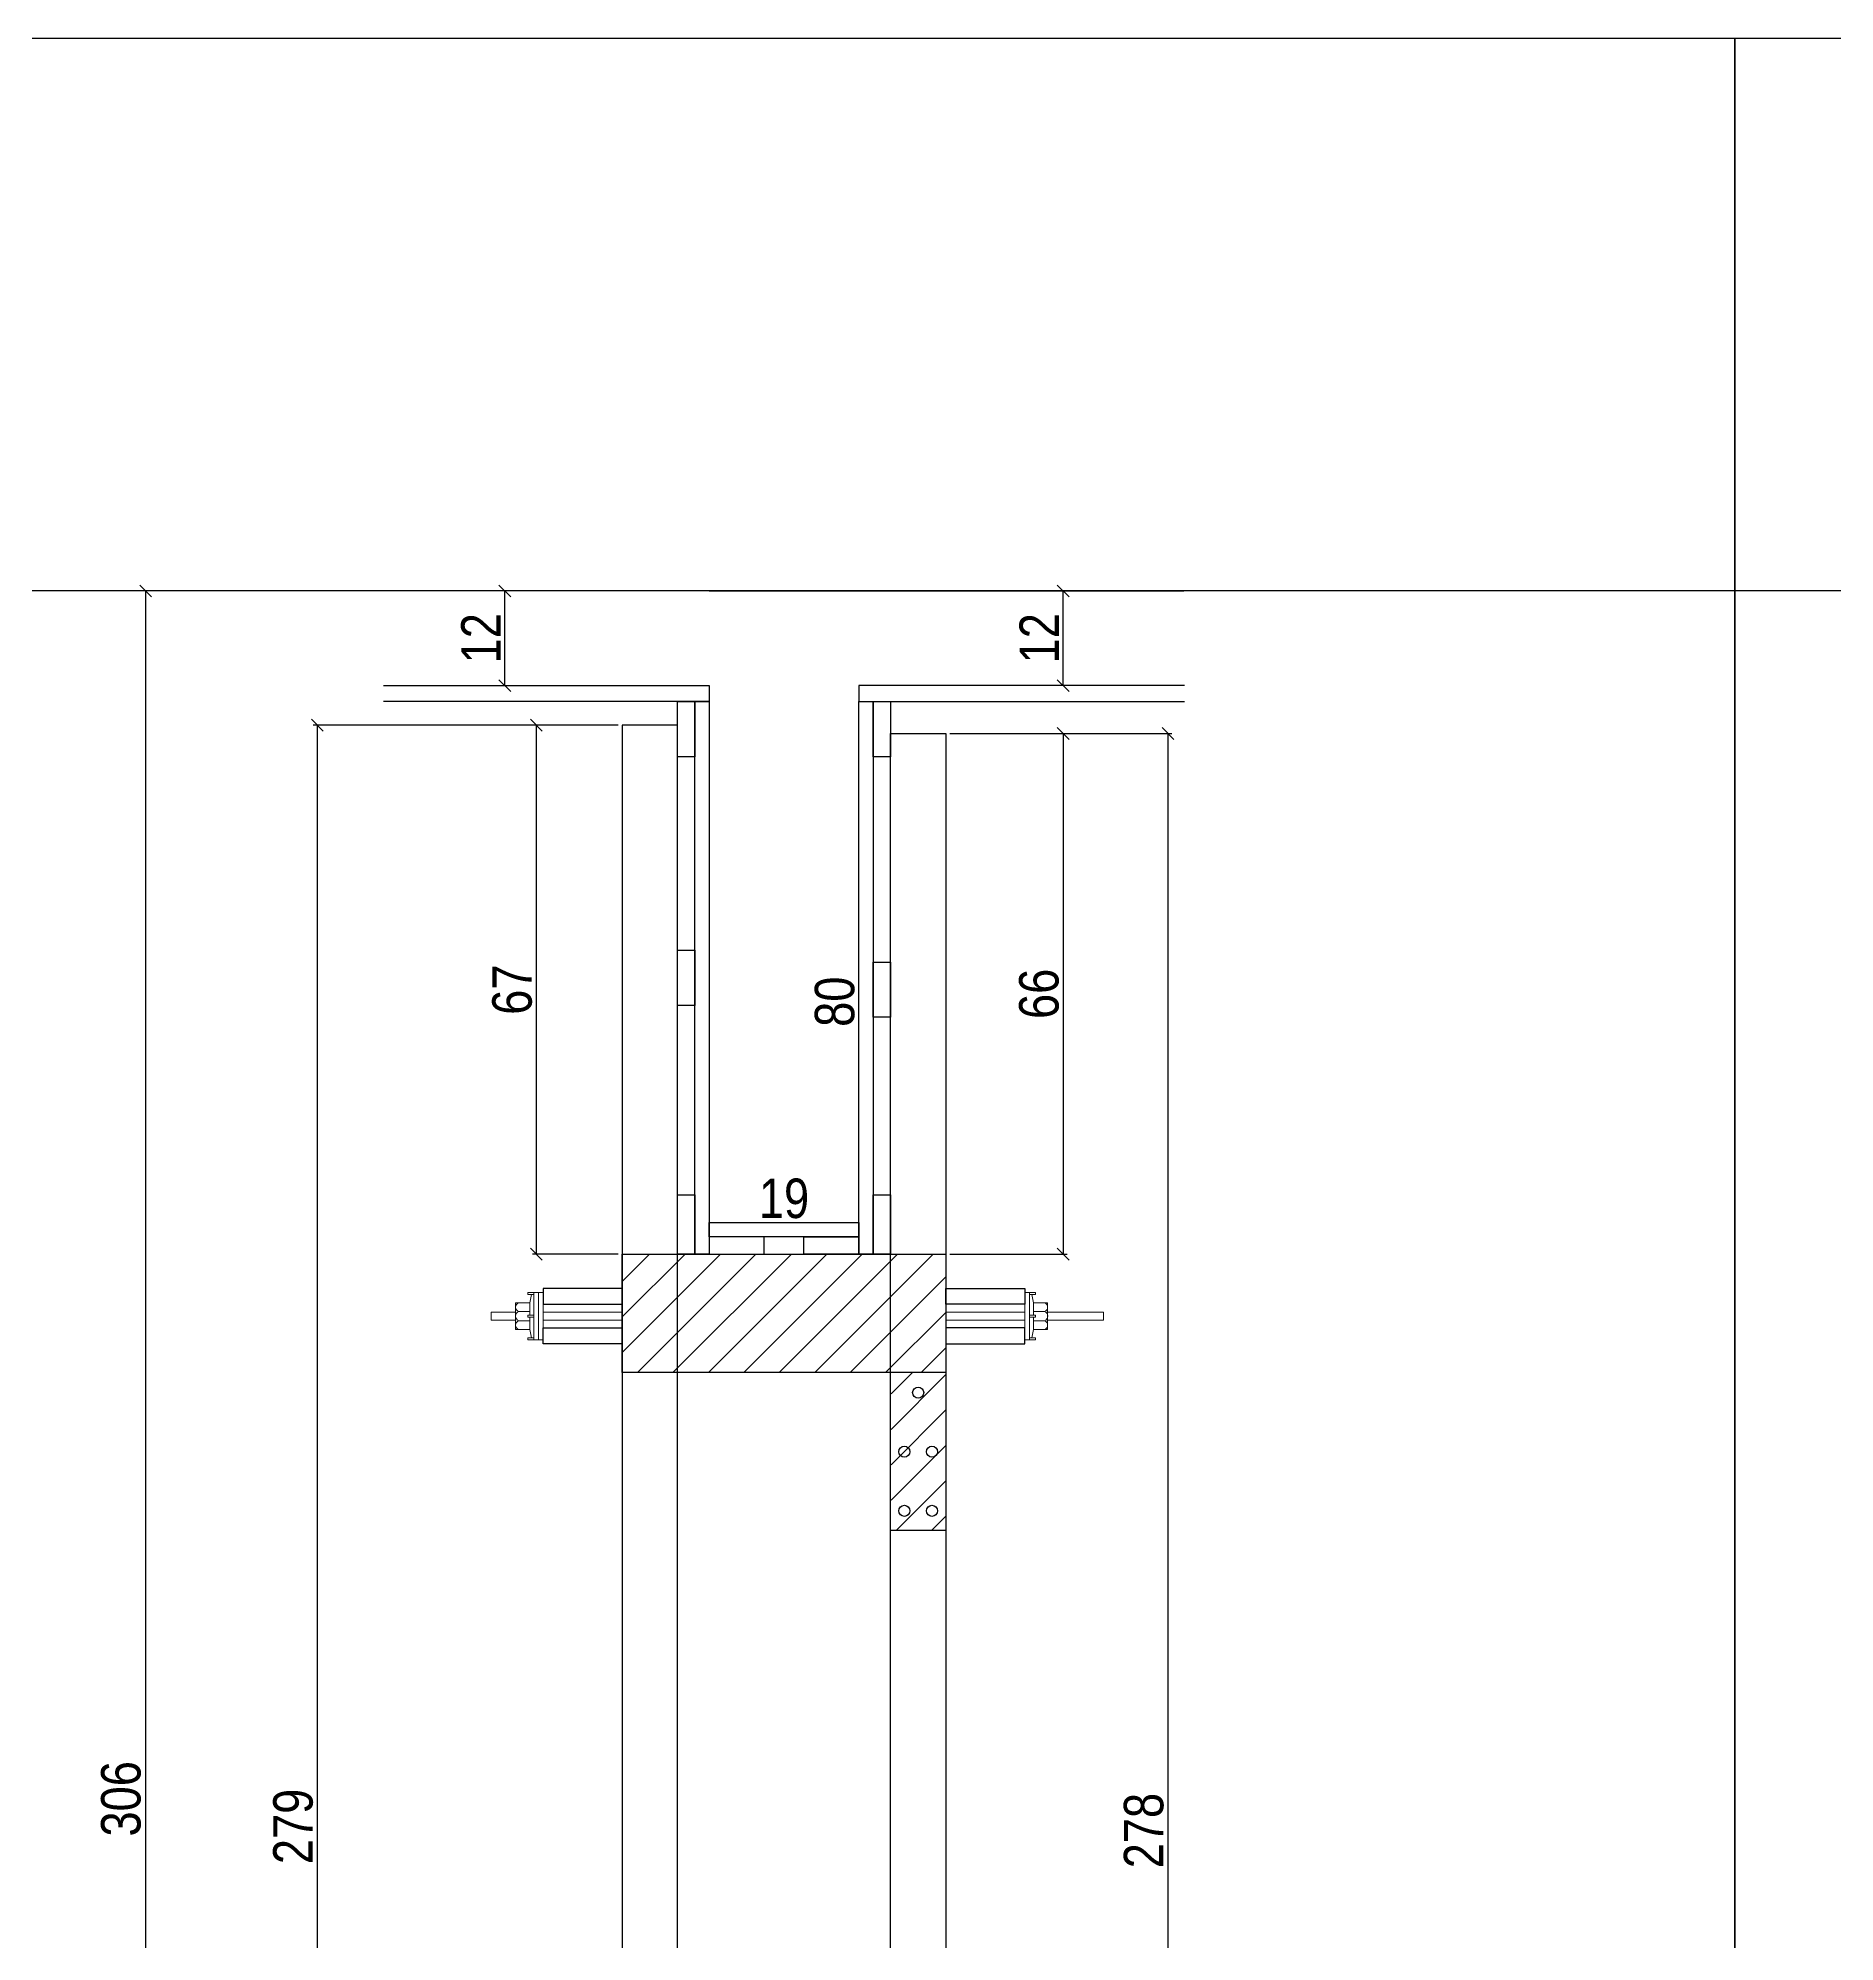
# Model space of a CAD drawing. Extents: x 17311 to 161354, y 153625 to 211469.
# Drawn here: x 19817.3 to 20272.7, y 207858.3 to 208340.7 of the extents above; entities that cross this region are included whole.
import ezdxf

# ---------------------------------------------------------------- set-up
doc = ezdxf.new("R2010")
doc.units = 0
doc.layers.get('0').update_dxf_attribs({"linetype": 'CONTINUOUS'})
doc.layers.get('DEFPOINTS').update_dxf_attribs({"linetype": 'CONTINUOUS'})
for name, color, linetype in [('8', 111, 'CONTINUOUS'), ('COTA', 241, 'CONTINUOUS'), ('detalhes', 4, 'CONTINUOUS'), ('TIRAS REESCORAMENTO', 252, 'CONTINUOUS'), ('VIGAS', 3, 'CONTINUOUS')]:
    doc.layers.add(name, color=color, linetype=linetype)
doc.layers.add('BARRA_ANCORAGEM', color=1, linetype='CONTINUOUS', lineweight=15)
doc.styles.add('COTA TECNICA 2X', font='techl___.ttf', dxfattribs={"height": 10})
doc.dimstyles.new('SECAO', dxfattribs={"dimscale": 0.333333, "dimtxt": 5, "dimasz": 9, "dimexe": 3, "dimexo": 3, "dimgap": 3, "dimtad": 1, "dimdec": 1, "dimlfac": 0.5, "dimzin": 12, "dimdsep": 46, "dimtxsty": 'COTA TECNICA 2X', "dimblk1": 'OBLIQUE', "dimblk2": 'OBLIQUE', "dimsah": 1, "dimcen": 0.9, "dimclrd": 4, "dimclre": 4, "dimclrt": 240, "dimadec": 1, "dimazin": 3, "dimtfac": 1, "dimtdec": 1, "dimtmove": 0, "dimatfit": 3, "dimfxl": 1, "dimtolj": 1, "dimtzin": 12, "dimarcsym": 0})

# ---------------------------------------------------------------- blocks, each defined once
blk = doc.blocks.new('_Oblique')
at = {"color": 0, "linetype": 'ByBlock', "lineweight": -2}
blk.add_line((-0.5, -0.5), (0.5, 0.5), dxfattribs=at)
blk = doc.blocks.new('*D2851')
at = {"layer": 'DEFPOINTS', "color": 0, "transparency": 16777216}
for p in [(19965.36, 208166.66), (19888.07, 207608.57), (19965.36, 207608.57)]:
    blk.add_point(p, dxfattribs=at)
at = {"layer": 'detalhes', "color": 4, "lineweight": -2, "transparency": 16777216}
for p, q in [((19964.36, 208166.66), (19887.07, 208166.66)), ((19888.07, 208166.66), (19888.07, 207608.57)), ((19964.36, 207608.57), (19887.07, 207608.57))]:
    blk.add_line(p, q, dxfattribs=at)
at = {"layer": 'detalhes', "color": 4, "lineweight": -2, "transparency": 16777216, "xscale": 3, "yscale": 3, "zscale": 3}
for p, rotation in [((19888.07, 208166.66), 90), ((19888.07, 207608.57), 270)]:
    blk.add_blockref('_Oblique', p, dxfattribs=dict(at, rotation=rotation))
at = {"layer": 'detalhes', "color": 240, "transparency": 16777216, "insert": (19881.97, 207887.61), "char_height": 10, "attachment_point": 5, "rotation": 90, "style": 'COTA TECNICA 2X'}
blk.add_mtext('\\A1;279', dxfattribs=at)
blk = doc.blocks.new('*D2857')
at = {"layer": 'DEFPOINTS', "color": 0, "transparency": 16777216}
for p in [(19943.59, 208166.66), (19965.36, 208166.66), (19965.36, 208032.61)]:
    blk.add_point(p, dxfattribs=at)
at = {"layer": 'detalhes', "color": 4, "lineweight": -2, "transparency": 16777216}
for p, q in [((19964.36, 208166.66), (19942.59, 208166.66)), ((19943.59, 208032.61), (19943.59, 208166.66)), ((19964.36, 208032.61), (19942.59, 208032.61))]:
    blk.add_line(p, q, dxfattribs=at)
at = {"layer": 'detalhes', "color": 4, "lineweight": -2, "transparency": 16777216, "xscale": 3, "yscale": 3, "zscale": 3}
for p, rotation in [((19943.59, 208166.66), 90), ((19943.59, 208032.61), 270)]:
    blk.add_blockref('_Oblique', p, dxfattribs=dict(at, rotation=rotation))
at = {"layer": 'detalhes', "color": 240, "transparency": 16777216, "insert": (19937.49, 208099.63), "char_height": 10, "attachment_point": 5, "rotation": 90, "style": 'COTA TECNICA 2X'}
blk.add_mtext('\\A1;67', dxfattribs=at)
blk = doc.blocks.new('*D2858')
at = {"layer": 'DEFPOINTS', "color": 0, "transparency": 16777216}
for p in [(20047.36, 208164.54), (20047.36, 208032.61), (20077.11, 208032.61)]:
    blk.add_point(p, dxfattribs=at)
at = {"layer": 'detalhes', "color": 4, "lineweight": -2, "transparency": 16777216}
for p, q in [((20048.36, 208164.54), (20078.11, 208164.54)), ((20077.11, 208164.54), (20077.11, 208032.61)), ((20048.36, 208032.61), (20078.11, 208032.61))]:
    blk.add_line(p, q, dxfattribs=at)
at = {"layer": 'detalhes', "color": 4, "lineweight": -2, "transparency": 16777216, "xscale": 3, "yscale": 3, "zscale": 3}
for p, rotation in [((20077.11, 208164.54), 90), ((20077.11, 208032.61), 270)]:
    blk.add_blockref('_Oblique', p, dxfattribs=dict(at, rotation=rotation))
at = {"layer": 'detalhes', "color": 240, "transparency": 16777216, "insert": (20071.01, 208098.57), "char_height": 10, "attachment_point": 5, "rotation": 90, "style": 'COTA TECNICA 2X'}
blk.add_mtext('\\A1;66', dxfattribs=at)
blk = doc.blocks.new('*D2859')
at = {"layer": 'DEFPOINTS', "color": 0, "transparency": 16777216}
for p in [(19979.36, 208200.66), (19844.57, 207588.57), (19965.36, 207588.57)]:
    blk.add_point(p, dxfattribs=at)
at = {"layer": 'detalhes', "color": 4, "lineweight": -2, "transparency": 16777216}
for p, q in [((19978.36, 208200.66), (19843.57, 208200.66)), ((19844.57, 208200.66), (19844.57, 207588.57)), ((19964.36, 207588.57), (19843.57, 207588.57))]:
    blk.add_line(p, q, dxfattribs=at)
at = {"layer": 'detalhes', "color": 4, "lineweight": -2, "transparency": 16777216, "xscale": 3, "yscale": 3, "zscale": 3}
for p, rotation in [((19844.57, 208200.66), 90), ((19844.57, 207588.57), 270)]:
    blk.add_blockref('_Oblique', p, dxfattribs=dict(at, rotation=rotation))
at = {"layer": 'detalhes', "color": 240, "transparency": 16777216, "insert": (19838.35, 207894.61), "char_height": 10, "attachment_point": 5, "rotation": 90, "style": 'COTA TECNICA 2X'}
blk.add_mtext('\\A1;306', dxfattribs=at)
blk = doc.blocks.new('*D2861')
at = {"layer": 'DEFPOINTS', "color": 0, "transparency": 16777216}
for p in [(20002.4, 208200.66), (20025.36, 208200.66), (20002.4, 208040.61)]:
    blk.add_point(p, dxfattribs=at)
at = {"layer": 'detalhes', "color": 240, "transparency": 16777216, "insert": (20019.24, 208096.58), "char_height": 10, "attachment_point": 5, "rotation": 90, "style": 'COTA TECNICA 2X'}
blk.add_mtext('\\A1;80', dxfattribs=at)
blk = doc.blocks.new('*D2862')
at = {"layer": 'DEFPOINTS', "color": 0, "transparency": 16777216}
for p in [(19987.36, 208040.61), (20025.36, 208040.61), (20025.36, 208040.61)]:
    blk.add_point(p, dxfattribs=at)
at = {"layer": 'detalhes', "color": 240, "transparency": 16777216, "insert": (20006.36, 208046.7), "char_height": 10, "attachment_point": 5, "style": 'COTA TECNICA 2X'}
blk.add_mtext('\\A1;19', dxfattribs=at)
blk = doc.blocks.new('*D2865')
at = {"layer": 'DEFPOINTS', "color": 0, "transparency": 16777216}
for p in [(20077.11, 208200.66), (20077.11, 208200.66), (20077.11, 208176.66)]:
    blk.add_point(p, dxfattribs=at)
at = {"layer": 'detalhes', "color": 4, "lineweight": -2, "transparency": 16777216}
for p, q in [((20077.11, 208176.66), (20077.11, 208200.66)), ((20078.11, 208200.66), (20078.11, 208200.66)), ((20078.11, 208176.66), (20078.11, 208176.66))]:
    blk.add_line(p, q, dxfattribs=at)
at = {"layer": 'detalhes', "color": 4, "lineweight": -2, "transparency": 16777216, "xscale": 3, "yscale": 3, "zscale": 3}
for p, rotation in [((20077.11, 208200.66), 90), ((20077.11, 208176.66), 270)]:
    blk.add_blockref('_Oblique', p, dxfattribs=dict(at, rotation=rotation))
at = {"layer": 'detalhes', "color": 240, "transparency": 16777216, "insert": (20071.05, 208188.66), "char_height": 10, "attachment_point": 5, "rotation": 90, "style": 'COTA TECNICA 2X'}
blk.add_mtext('\\A1;12', dxfattribs=at)
blk = doc.blocks.new('*D2866')
at = {"layer": 'DEFPOINTS', "color": 0, "transparency": 16777216}
for p in [(20048.36, 208164.54), (20048.36, 207608.57), (20103.66, 207608.57)]:
    blk.add_point(p, dxfattribs=at)
at = {"layer": 'detalhes', "color": 4, "lineweight": -2, "transparency": 16777216}
for p, q in [((20049.36, 208164.54), (20104.66, 208164.54)), ((20103.66, 208164.54), (20103.66, 207608.57)), ((20049.36, 207608.57), (20104.66, 207608.57))]:
    blk.add_line(p, q, dxfattribs=at)
at = {"layer": 'detalhes', "color": 4, "lineweight": -2, "transparency": 16777216, "xscale": 3, "yscale": 3, "zscale": 3}
for p, rotation in [((20103.66, 208164.54), 90), ((20103.66, 207608.57), 270)]:
    blk.add_blockref('_Oblique', p, dxfattribs=dict(at, rotation=rotation))
at = {"layer": 'detalhes', "color": 240, "transparency": 16777216, "insert": (20097.56, 207886.55), "char_height": 10, "attachment_point": 5, "rotation": 90, "style": 'COTA TECNICA 2X'}
blk.add_mtext('\\A1;278', dxfattribs=at)
blk = doc.blocks.new('*D2871')
at = {"layer": 'DEFPOINTS', "color": 0, "transparency": 16777216}
for p in [(19935.61, 208200.66), (19935.61, 208200.66), (19935.61, 208176.66)]:
    blk.add_point(p, dxfattribs=at)
at = {"layer": 'detalhes', "color": 4, "lineweight": -2, "transparency": 16777216}
for p, q in [((19934.61, 208200.66), (19934.61, 208200.66)), ((19935.61, 208176.66), (19935.61, 208200.66)), ((19934.61, 208176.66), (19934.61, 208176.66))]:
    blk.add_line(p, q, dxfattribs=at)
at = {"layer": 'detalhes', "color": 4, "lineweight": -2, "transparency": 16777216, "xscale": 3, "yscale": 3, "zscale": 3}
for p, rotation in [((19935.61, 208200.66), 90), ((19935.61, 208176.66), 270)]:
    blk.add_blockref('_Oblique', p, dxfattribs=dict(at, rotation=rotation))
at = {"layer": 'detalhes', "color": 240, "transparency": 16777216, "insert": (19929.55, 208188.66), "char_height": 10, "attachment_point": 5, "rotation": 90, "style": 'COTA TECNICA 2X'}
blk.add_mtext('\\A1;12', dxfattribs=at)
blk = doc.blocks.new('A$C51C4441F')
at = {"layer": 'BARRA_ANCORAGEM'}
for p, q in [((-2.25, 3.4), (-1.79, 5.5)), ((-2.25, 3.4), (-5.81, 3.39)), ((-5.81, 3.39), (-5.81, -3.39)), ((-2.25, 1.2), (-5.02, 1.2)), ((-2.25, 3.4), (-2.25, 3.4)), ((-2.25, 3.4), (-2.25, 0.25)), ((-2.25, -3.4), (-5.81, -3.39)), ((-2.25, -1.2), (-5.02, -1.2)), ((-2.25, -0.25), (-2.25, -3.4)), ((-2.25, -3.4), (-1.79, -5.5))]:
    blk.add_line(p, q, dxfattribs=at)
for points in [[(-2.7, 6), (-1.2, 6), (-1.2, 5.5), (-2.7, 5.5)], [(-1.2, -6), (0, -6), (0, 6), (-1.2, 6)], [(-2.7, 0.25), (-1.2, 0.25), (-1.2, -0.25), (-2.7, -0.25)], [(-2.7, -6), (-1.2, -6), (-1.2, -5.5), (-2.7, -5.5)]]:
    blk.add_lwpolyline(points, close=True, dxfattribs=at)
for centre, radius, start, end in [((-4.66, 2.3), 1.15, 107.7845, 252.2718), ((-4.52, 0), 1.3, 112.648, 247.4083), ((-4.66, -2.3), 1.15, 107.7845, 252.2718)]:
    blk.add_arc(centre, radius, start, end, dxfattribs=at)

msp = doc.modelspace()

# ---------------------------------------------------------------- hatches: boundary and pattern name
at = {"layer": 'COTA'}
h = msp.add_hatch(dxfattribs=at)
h.set_pattern_fill('ANSI31', color=256, scale=2, style=0)
h.set_pattern_definition([(45, (-4649.5905, -5264.458), (-4.49012806, 4.49012806), [])])
h.paths.add_polyline_path([(20047.36, 208015.91), (20047.36, 208032.61), (19965.36, 208032.61), (19965.36, 208002.61), (20047.36, 208002.61), (20047.36, 208013.91), (20047.36, 208014.91), (20047.36, 208016.91)])
h = msp.add_hatch(dxfattribs=at)
h.set_pattern_fill('ANSI31', color=256, scale=2, style=0)
h.set_pattern_definition([(45, (-3626.367, 9743.201), (-4.49012806, 4.49012806), [])])
h.paths.add_polyline_path([(20033.48, 207962.58), (20047.48, 207962.58), (20047.48, 208002.52), (20033.48, 208002.52)])

# ---------------------------------------------------------------- linework, layer by layer
msp.add_line((20047.36, 207962.58), (20033.36, 207962.58))
at = {"linetype": 'Continuous'}
for points in [[(19965.36, 207608.57), (19979.36, 207608.57), (19979.36, 208166.66), (19965.36, 208166.66)], [(20047.36, 207608.57), (20033.36, 207608.57), (20033.36, 208164.54), (20047.36, 208164.54)], [(20047.36, 208002.61), (19965.36, 208002.61), (19965.36, 208032.61), (20047.36, 208032.61)]]:
    msp.add_lwpolyline(points, close=True, dxfattribs=at)
for centre in [(20040.36, 207997.52), (20036.86, 207982.55), (20043.86, 207982.55), (20036.86, 207967.58), (20043.86, 207967.58)]:
    msp.add_circle(centre, 1.4)
at = {"layer": '8', "color": 5, "linetype": 'Continuous'}
msp.add_lwpolyline([(20247.34, 207375.96), (19650.53, 207375.96), (19650.53, 208340.74), (20247.34, 208340.74)], close=True, dxfattribs=at)
at = {"layer": 'BARRA_ANCORAGEM'}
for points in [[(19944.16, 208022.91), (19945.36, 208022.91), (19945.36, 208010.91), (19944.16, 208010.91)], [(20068.56, 208022.91), (20067.36, 208022.91), (20067.36, 208010.91), (20068.56, 208010.91)], [(19932.16, 208015.91), (19938.35, 208015.91), (19938.35, 208017.91), (19932.16, 208017.91)], [(19945.36, 208015.91), (19965.36, 208015.91), (19965.36, 208017.91), (19945.36, 208017.91)], [(20067.36, 208015.91), (20047.36, 208015.91), (20047.36, 208017.91), (20067.36, 208017.91)], [(20073.17, 208015.91), (20087.36, 208015.91), (20087.36, 208017.91), (20073.17, 208017.91)]]:
    msp.add_lwpolyline(points, close=True, dxfattribs=at)
at = {"layer": 'TIRAS REESCORAMENTO', "linetype": 'ByBlock'}
for p, q in [((22634.59, 208200.66), (17860.1, 208200.66)), ((19987.36, 208200.66), (20107.71, 208200.66)), ((20025.36, 208172.66), (20107.84, 208172.66))]:
    msp.add_line(p, q, dxfattribs=at)
for points in [[(19904.88, 208176.66), (19987.36, 208176.66), (19987.36, 208172.66), (19904.88, 208172.66)], [(20107.84, 208176.66), (20025.36, 208176.66), (20025.36, 208172.66), (20107.84, 208172.66)], [(19987.36, 208032.61), (19983.76, 208032.61), (19983.76, 208172.66), (19987.36, 208172.66), (19987.36, 208032.61)], [(20028.96, 208032.61), (20025.36, 208032.61), (20025.36, 208172.66), (20028.96, 208172.66), (20028.96, 208032.61)]]:
    msp.add_lwpolyline(points, dxfattribs=at)
for points in [[(19979.36, 208172.66), (19983.76, 208172.66), (19983.76, 208158.66), (19979.36, 208158.66)], [(20028.96, 208172.66), (20033.36, 208172.66), (20033.36, 208158.66), (20028.96, 208158.66)], [(19979.36, 208109.63), (19983.76, 208109.63), (19983.76, 208095.63), (19979.36, 208095.63)], [(20028.96, 208106.63), (20033.36, 208106.63), (20033.36, 208092.63), (20028.96, 208092.63)], [(19979.36, 208047.61), (19983.76, 208047.61), (19983.76, 208032.61), (19979.36, 208032.61)], [(20028.96, 208047.61), (20033.36, 208047.61), (20033.36, 208032.61), (20028.96, 208032.61)], [(20025.36, 208037.01), (19987.36, 208037.01), (19987.36, 208040.61), (20025.36, 208040.61)], [(20001.33, 208032.61), (20001.33, 208037.01), (19987.36, 208037.01), (19987.36, 208032.61)], [(20011.4, 208032.61), (20011.4, 208037.01), (20025.36, 208037.01), (20025.36, 208032.61)], [(19945.36, 208019.91), (19965.36, 208019.91), (19965.36, 208023.91), (19945.36, 208023.91)], [(20067.36, 208019.91), (20047.36, 208019.91), (20047.36, 208023.91), (20067.36, 208023.91)], [(19945.36, 208013.91), (19965.36, 208013.91), (19965.36, 208009.91), (19945.36, 208009.91)], [(20067.36, 208013.91), (20047.36, 208013.91), (20047.36, 208009.91), (20067.36, 208009.91)]]:
    msp.add_lwpolyline(points, close=True, dxfattribs=at)
at = {"layer": 'VIGAS', "color": 5}
msp.add_lwpolyline([(20844.16, 207375.96), (20247.34, 207375.96), (20247.34, 208340.74), (20844.16, 208340.74)], close=True, dxfattribs=at)

# ---------------------------------------------------------------- block references
at = {"layer": 'BARRA_ANCORAGEM', "xscale": -1, "rotation": 180}
msp.add_blockref('A$C51C4441F', (19944.16, 208016.91), dxfattribs=at)
at = {"layer": 'BARRA_ANCORAGEM', "xscale": -1}
msp.add_blockref('A$C51C4441F', (20067.36, 208016.91), dxfattribs=at)

# ---------------------------------------------------------------- dimensions: what is measured, and where the dimension line sits
at = {"layer": 'detalhes', "color": 3}
for base, p1, p2, picture, middle in [((19844.57, 207588.57), (19979.36, 208200.66), (19965.36, 207588.57), '*D2859', (19838.35, 207894.61)), ((19935.61, 208200.66), (19935.61, 208176.66), (19935.61, 208200.66), '*D2871', (19929.55, 208188.66)), ((20077.11, 208200.66), (20077.11, 208176.66), (20077.11, 208200.66), '*D2865', (20071.05, 208188.66)), ((19888.07, 207608.57), (19965.36, 208166.66), (19965.36, 207608.57), '*D2851', (19881.97, 207887.61)), ((19943.59, 208166.66), (19965.36, 208032.61), (19965.36, 208166.66), '*D2857', (19937.49, 208099.63)), ((20077.11, 208032.61), (20047.36, 208164.54), (20047.36, 208032.61), '*D2858', (20071.01, 208098.57)), ((20103.66, 207608.57), (20048.36, 208164.54), (20048.36, 207608.57), '*D2866', (20097.56, 207886.55))]:
    dim = msp.add_linear_dim(base=base, p1=p1, p2=p2, angle=90, dimstyle='SECAO', dxfattribs=at)
    dim.commit()
    dim.dimension.update_dxf_attribs({"geometry": picture, "text_midpoint": middle})
dim = msp.add_linear_dim(base=(20025.36, 208200.66), p1=(20002.4, 208040.61), p2=(20002.4, 208200.66), angle=90, dimstyle='SECAO', override={"dimse1": 1, "dimse2": 1, "dimsd1": 1, "dimsd2": 1}, dxfattribs=at)
dim.commit()
dim.dimension.update_dxf_attribs({"geometry": '*D2861', "text_midpoint": (20025.36, 208096.58), "dimtype": 160})
dim = msp.add_linear_dim(base=(20025.36, 208040.61), p1=(19987.36, 208040.61), p2=(20025.36, 208040.61), dimstyle='SECAO', override={"dimse1": 1, "dimse2": 1, "dimsd1": 1, "dimsd2": 1}, dxfattribs=at)
dim.commit()
dim.dimension.update_dxf_attribs({"geometry": '*D2862', "text_midpoint": (20006.36, 208040.61), "dimtype": 160})

doc.saveas('drawing.dxf')
